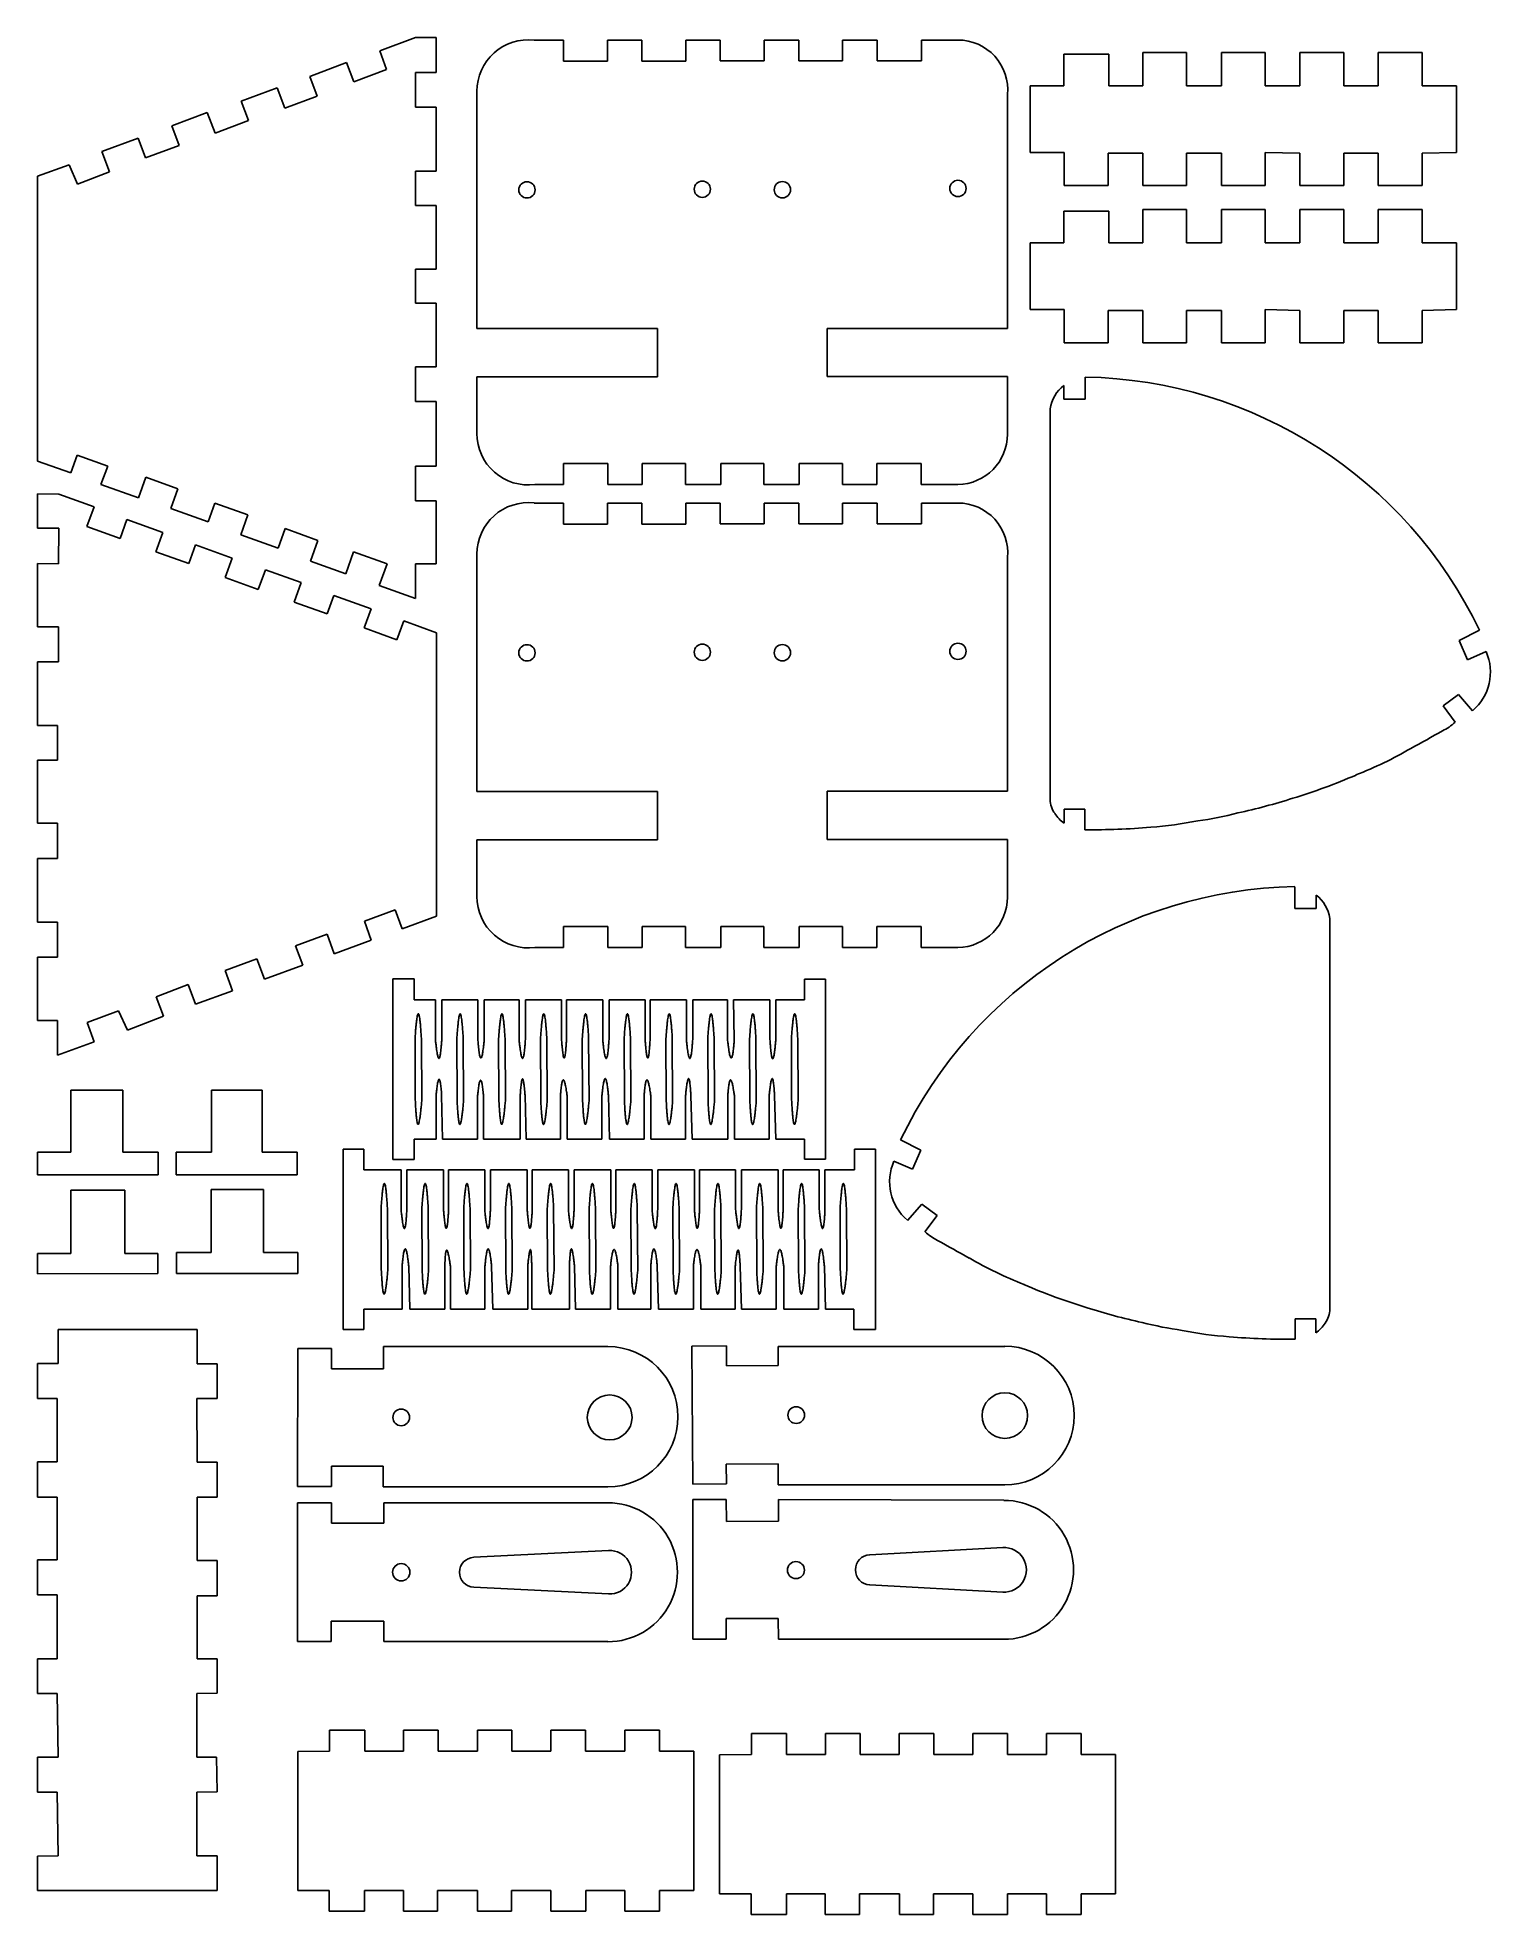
# Model space of a CAD drawing. Extents: x -7.3 to 4.1, y -7.4 to 7.4.
import ezdxf

# ---------------------------------------------------------------- set-up
doc = ezdxf.new("R2010")
doc.units = 0
doc.layers.add('MODELSKETCH_VISIBLE', color=7, linetype='CONTINUOUS')

msp = doc.modelspace()

# ---------------------------------------------------------------- linework, layer by layer
at = {"layer": 'MODELSKETCH_VISIBLE'}
for p, q in [((-4.645, 7.256), (-4.363, 7.362)), ((-4.363, 7.362), (-4.2, 7.362)), ((-4.2, 7.362), (-4.2, 7.087)), ((-3.427, 7.342), (-3.194, 7.342)), ((-3.194, 7.342), (-3.194, 7.176)), ((-2.846, 7.342), (-2.575, 7.342)), ((-2.846, 7.176), (-2.846, 7.342)), ((-2.575, 7.342), (-2.575, 7.176)), ((-2.228, 7.342), (-1.957, 7.342)), ((-2.228, 7.176), (-2.228, 7.342)), ((-1.957, 7.342), (-1.957, 7.178)), ((-1.61, 7.342), (-1.337, 7.342)), ((-1.61, 7.178), (-1.61, 7.342)), ((-1.337, 7.342), (-1.337, 7.178)), ((-0.993, 7.342), (-0.718, 7.342)), ((-0.993, 7.178), (-0.993, 7.342)), ((-0.718, 7.342), (-0.718, 7.178)), ((-0.37, 7.342), (-0.082, 7.342)), ((-0.37, 7.178), (-0.37, 7.342)), ((-5.196, 7.055), (-4.906, 7.164)), ((-4.906, 7.164), (-4.85, 7.012)), ((-4.85, 7.012), (-4.59, 7.11)), ((-4.59, 7.11), (-4.645, 7.256)), ((-3.194, 7.176), (-2.846, 7.176)), ((-2.575, 7.176), (-2.228, 7.176)), ((-1.957, 7.178), (-1.61, 7.178)), ((-1.337, 7.178), (-0.993, 7.178)), ((-0.718, 7.178), (-0.37, 7.178)), ((0.753, 6.98), (0.753, 7.231)), ((0.753, 7.231), (1.108, 7.231)), ((1.108, 7.231), (1.108, 6.98)), ((1.721, 7.243), (1.377, 7.243)), ((1.377, 7.243), (1.377, 6.98)), ((1.721, 6.98), (1.721, 7.243)), ((2.342, 7.243), (1.999, 7.243)), ((1.999, 7.243), (1.999, 6.98)), ((2.342, 6.98), (2.342, 7.243)), ((2.962, 7.243), (2.616, 7.243)), ((2.616, 7.243), (2.616, 6.98)), ((2.962, 6.98), (2.962, 7.243)), ((3.581, 7.243), (3.234, 7.243)), ((3.234, 7.243), (3.234, 6.98)), ((3.581, 6.98), (3.581, 7.243)), ((-5.739, 6.86), (-5.453, 6.966)), ((-5.453, 6.966), (-5.393, 6.805)), ((-5.138, 6.9), (-5.196, 7.055)), ((-4.363, 7.087), (-4.363, 6.812)), ((-4.2, 7.087), (-4.363, 7.087)), ((0.753, 6.98), (0.488, 6.98)), ((0.488, 6.98), (0.488, 6.454)), ((1.377, 6.98), (1.108, 6.98)), ((1.999, 6.98), (1.721, 6.98)), ((2.616, 6.98), (2.342, 6.98)), ((3.234, 6.98), (2.962, 6.98)), ((3.853, 6.98), (3.581, 6.98)), ((3.853, 6.454), (3.853, 6.98)), ((-5.681, 6.706), (-5.739, 6.86)), ((-5.393, 6.805), (-5.138, 6.9)), ((-4.363, 6.812), (-4.2, 6.812)), ((-4.2, 6.812), (-4.2, 6.308)), ((-3.878, 5.067), (-3.878, 6.938)), ((0.309, 6.912), (0.309, 5.067)), ((-6.286, 6.664), (-6.005, 6.77)), ((-6.228, 6.511), (-6.286, 6.664)), ((-6.005, 6.77), (-5.944, 6.607)), ((-5.944, 6.607), (-5.681, 6.706)), ((-6.837, 6.462), (-6.551, 6.569)), ((-6.551, 6.569), (-6.492, 6.412)), ((-6.776, 6.301), (-6.837, 6.462)), ((-6.492, 6.412), (-6.228, 6.511)), ((0.488, 6.454), (0.757, 6.454)), ((0.757, 6.454), (0.757, 6.193)), ((1.104, 6.193), (1.104, 6.449)), ((1.104, 6.449), (1.377, 6.449)), ((1.377, 6.449), (1.377, 6.193)), ((1.721, 6.193), (1.721, 6.449)), ((1.721, 6.449), (1.999, 6.449)), ((1.999, 6.449), (1.999, 6.193)), ((2.342, 6.193), (2.342, 6.454)), ((2.342, 6.454), (2.616, 6.449)), ((2.616, 6.449), (2.616, 6.193)), ((2.962, 6.449), (3.234, 6.449)), ((2.962, 6.193), (2.962, 6.449)), ((3.234, 6.449), (3.234, 6.193)), ((3.581, 6.449), (3.853, 6.454)), ((3.581, 6.193), (3.581, 6.449)), ((-7.345, 6.269), (-7.095, 6.358)), ((-7.345, 4.02), (-7.345, 6.269)), ((-7.095, 6.358), (-7.03, 6.206)), ((-7.03, 6.206), (-6.776, 6.301)), ((-4.2, 6.308), (-4.363, 6.308)), ((-4.363, 6.308), (-4.363, 6.036)), ((0.757, 6.193), (1.104, 6.193)), ((1.377, 6.193), (1.721, 6.193)), ((1.999, 6.193), (2.342, 6.193)), ((2.616, 6.193), (2.962, 6.193)), ((3.234, 6.193), (3.581, 6.193)), ((-4.363, 6.036), (-4.2, 6.036)), ((-4.2, 6.036), (-4.2, 5.533)), ((0.753, 5.992), (1.108, 5.992)), ((0.753, 5.741), (0.753, 5.992)), ((1.108, 5.992), (1.108, 5.741)), ((1.721, 6.004), (1.377, 6.004)), ((1.377, 6.004), (1.377, 5.741)), ((1.721, 5.741), (1.721, 6.004)), ((2.342, 6.004), (1.999, 6.004)), ((1.999, 6.004), (1.999, 5.741)), ((2.342, 5.741), (2.342, 6.004)), ((2.962, 6.004), (2.616, 6.004)), ((2.616, 6.004), (2.616, 5.741)), ((2.962, 5.741), (2.962, 6.004)), ((3.234, 6.004), (3.234, 5.741)), ((3.581, 6.004), (3.234, 6.004)), ((3.581, 5.741), (3.581, 6.004)), ((0.753, 5.741), (0.488, 5.741)), ((0.488, 5.741), (0.488, 5.215)), ((1.377, 5.741), (1.108, 5.741)), ((1.999, 5.741), (1.721, 5.741)), ((2.616, 5.741), (2.342, 5.741)), ((3.234, 5.741), (2.962, 5.741)), ((3.853, 5.741), (3.581, 5.741)), ((3.853, 5.215), (3.853, 5.741)), ((-4.2, 5.533), (-4.363, 5.533)), ((-4.363, 5.533), (-4.363, 5.265)), ((-4.363, 5.265), (-4.2, 5.265)), ((-4.2, 5.265), (-4.2, 4.763)), ((0.488, 5.215), (0.757, 5.215)), ((0.757, 5.215), (0.757, 4.954)), ((1.104, 5.209), (1.377, 5.209)), ((1.104, 4.954), (1.104, 5.209)), ((1.377, 5.209), (1.377, 4.954)), ((1.721, 4.954), (1.721, 5.209)), ((1.721, 5.209), (1.999, 5.209)), ((1.999, 5.209), (1.999, 4.954)), ((2.342, 4.954), (2.342, 5.215)), ((2.342, 5.215), (2.616, 5.209)), ((2.616, 5.209), (2.616, 4.954)), ((2.962, 5.209), (3.234, 5.209)), ((2.962, 4.954), (2.962, 5.209)), ((3.234, 5.209), (3.234, 4.954)), ((3.581, 5.209), (3.853, 5.215)), ((3.581, 4.954), (3.581, 5.209)), ((-3.878, 5.067), (-2.452, 5.067)), ((-2.452, 5.067), (-2.452, 4.684)), ((-1.115, 5.067), (-1.115, 4.686)), ((0.309, 5.067), (-1.115, 5.067)), ((0.757, 4.954), (1.104, 4.954)), ((1.377, 4.954), (1.721, 4.954)), ((1.999, 4.954), (2.342, 4.954)), ((2.616, 4.954), (2.962, 4.954)), ((3.234, 4.954), (3.581, 4.954)), ((-4.363, 4.763), (-4.363, 4.49)), ((-4.2, 4.763), (-4.363, 4.763)), ((-3.878, 4.684), (-3.878, 4.238)), ((-2.452, 4.684), (-3.878, 4.684)), ((-1.115, 4.686), (0.309, 4.686)), ((0.309, 4.686), (0.309, 4.233)), ((0.755, 4.509), (0.755, 4.616)), ((0.923, 4.683), (0.923, 4.509)), ((-4.363, 4.49), (-4.2, 4.49)), ((-4.2, 4.49), (-4.2, 3.981)), ((0.923, 4.509), (0.755, 4.509)), ((0.646, 4.432), (0.646, 1.35)), ((-7.083, 3.927), (-7.345, 4.02)), ((-7.033, 4.067), (-7.083, 3.927)), ((-6.791, 3.981), (-7.033, 4.067)), ((-3.194, 4), (-2.844, 4)), ((-3.194, 3.835), (-3.194, 4)), ((-2.844, 4), (-2.844, 3.835)), ((-2.574, 4), (-2.233, 4)), ((-2.574, 3.835), (-2.574, 4)), ((-2.233, 4), (-2.233, 3.835)), ((-1.954, 4), (-1.613, 4)), ((-1.954, 3.835), (-1.954, 4)), ((-1.613, 4), (-1.613, 3.835)), ((-1.334, 4), (-0.992, 4)), ((-1.334, 3.835), (-1.334, 4)), ((-0.992, 4), (-0.992, 3.835)), ((-0.722, 4), (-0.372, 4)), ((-0.722, 3.835), (-0.722, 4)), ((-0.372, 4), (-0.372, 3.835)), ((-6.844, 3.834), (-6.791, 3.981)), ((-6.491, 3.892), (-6.549, 3.729)), ((-6.238, 3.801), (-6.491, 3.892)), ((-4.363, 3.981), (-4.363, 3.707)), ((-4.2, 3.981), (-4.363, 3.981)), ((-7.177, 3.76), (-7.345, 3.761)), ((-7.345, 3.761), (-7.345, 3.49)), ((-6.899, 3.66), (-7.177, 3.76)), ((-6.549, 3.729), (-6.844, 3.834)), ((-6.293, 3.646), (-6.238, 3.801)), ((-4.363, 3.707), (-4.2, 3.707)), ((-4.2, 3.707), (-4.2, 3.21)), ((-3.194, 3.835), (-3.42, 3.835)), ((-2.844, 3.835), (-2.574, 3.835)), ((-2.233, 3.835), (-1.954, 3.835)), ((-1.613, 3.835), (-1.334, 3.835)), ((-0.992, 3.835), (-0.722, 3.835)), ((-0.372, 3.835), (-0.082, 3.835)), ((-6.955, 3.504), (-6.899, 3.66)), ((-6.639, 3.559), (-6.693, 3.41)), ((-6.357, 3.457), (-6.639, 3.559)), ((-5.998, 3.54), (-6.293, 3.646)), ((-5.945, 3.688), (-5.998, 3.54)), ((-5.685, 3.596), (-5.945, 3.688)), ((-5.741, 3.439), (-5.685, 3.596)), ((-3.427, 3.689), (-3.194, 3.689)), ((-3.194, 3.689), (-3.194, 3.523)), ((-2.846, 3.689), (-2.575, 3.689)), ((-2.846, 3.523), (-2.846, 3.689)), ((-2.575, 3.689), (-2.575, 3.523)), ((-2.228, 3.523), (-2.228, 3.689)), ((-2.228, 3.689), (-1.957, 3.689)), ((-1.957, 3.689), (-1.957, 3.525)), ((-1.61, 3.525), (-1.61, 3.689)), ((-1.61, 3.689), (-1.337, 3.689)), ((-1.337, 3.689), (-1.337, 3.525)), ((-0.993, 3.525), (-0.993, 3.689)), ((-0.993, 3.689), (-0.718, 3.689)), ((-0.718, 3.689), (-0.718, 3.525)), ((-0.37, 3.525), (-0.37, 3.689)), ((-0.37, 3.689), (-0.082, 3.689)), ((-7.345, 3.49), (-7.176, 3.49)), ((-7.176, 3.49), (-7.179, 3.21)), ((-6.693, 3.41), (-6.955, 3.504)), ((-6.411, 3.305), (-6.357, 3.457)), ((-5.446, 3.334), (-5.741, 3.439)), ((-5.391, 3.487), (-5.446, 3.334)), ((-5.132, 3.394), (-5.391, 3.487)), ((-3.194, 3.523), (-2.846, 3.523)), ((-2.575, 3.523), (-2.228, 3.523)), ((-1.957, 3.525), (-1.61, 3.525)), ((-1.337, 3.525), (-0.993, 3.525)), ((-0.718, 3.525), (-0.37, 3.525)), ((-6.151, 3.212), (-6.411, 3.305)), ((-6.099, 3.358), (-6.151, 3.212)), ((-5.808, 3.254), (-6.099, 3.358)), ((-5.191, 3.229), (-5.132, 3.394)), ((-4.851, 3.304), (-4.913, 3.13)), ((-4.587, 3.21), (-4.851, 3.304)), ((-3.878, 1.414), (-3.878, 3.286)), ((0.309, 3.259), (0.309, 1.415)), ((-7.345, 3.211), (-7.345, 2.713)), ((-7.179, 3.21), (-7.345, 3.211)), ((-5.863, 3.102), (-5.808, 3.254)), ((-5.547, 3.163), (-5.603, 3.008)), ((-5.265, 3.061), (-5.547, 3.163)), ((-4.913, 3.13), (-5.191, 3.229)), ((-4.649, 3.037), (-4.587, 3.21)), ((-4.363, 3.21), (-4.363, 2.935)), ((-4.2, 3.21), (-4.363, 3.21)), ((-5.603, 3.008), (-5.863, 3.102)), ((-5.32, 2.908), (-5.265, 3.061)), ((-4.363, 2.935), (-4.649, 3.037)), ((-5.059, 2.814), (-5.32, 2.908)), ((-5.006, 2.96), (-5.059, 2.814)), ((-4.713, 2.855), (-5.006, 2.96)), ((-4.768, 2.703), (-4.713, 2.855)), ((-7.345, 2.713), (-7.18, 2.711)), ((-7.18, 2.711), (-7.179, 2.436)), ((-4.509, 2.609), (-4.768, 2.703)), ((-4.455, 2.759), (-4.509, 2.609)), ((-4.196, 2.666), (-4.455, 2.759)), ((-4.196, 0.429), (-4.196, 2.666)), ((3.873, 2.605), (4.033, 2.685)), ((3.94, 2.453), (3.873, 2.605)), ((-7.179, 2.436), (-7.345, 2.435)), ((-7.345, 2.435), (-7.345, 1.935)), ((4.086, 2.517), (3.94, 2.453)), ((3.746, 2.088), (3.867, 2.177)), ((3.841, 1.959), (3.746, 2.088)), ((3.867, 2.177), (3.979, 2.05)), ((-7.345, 1.935), (-7.186, 1.935)), ((-7.186, 1.935), (-7.186, 1.661)), ((-7.345, 1.661), (-7.345, 1.162)), ((-7.186, 1.661), (-7.345, 1.661)), ((-3.878, 1.414), (-2.452, 1.414)), ((-2.452, 1.414), (-2.452, 1.032)), ((-1.115, 1.415), (-1.115, 1.033)), ((0.309, 1.415), (-1.115, 1.415)), ((0.92, 1.273), (0.757, 1.273)), ((0.757, 1.273), (0.757, 1.162)), ((0.92, 1.111), (0.92, 1.273)), ((-7.345, 1.162), (-7.186, 1.162)), ((-7.186, 1.162), (-7.186, 0.884)), ((-3.878, 1.032), (-3.878, 0.585)), ((-2.452, 1.032), (-3.878, 1.032)), ((-1.115, 1.033), (0.309, 1.033)), ((0.309, 1.033), (0.309, 0.58)), ((-7.186, 0.884), (-7.345, 0.884)), ((-7.345, 0.884), (-7.345, 0.382)), ((2.576, 0.662), (2.576, 0.489)), ((2.744, 0.489), (2.744, 0.596)), ((-4.766, 0.39), (-4.523, 0.479)), ((-4.523, 0.479), (-4.468, 0.33)), ((2.576, 0.489), (2.744, 0.489)), ((-7.345, 0.382), (-7.186, 0.382)), ((-7.186, 0.382), (-7.186, 0.105)), ((-4.711, 0.239), (-4.766, 0.39)), ((-4.468, 0.33), (-4.196, 0.429)), ((-3.194, 0.182), (-3.194, 0.348)), ((-3.194, 0.348), (-2.844, 0.348)), ((-2.844, 0.348), (-2.844, 0.182)), ((-2.574, 0.182), (-2.574, 0.348)), ((-2.574, 0.348), (-2.233, 0.348)), ((-2.233, 0.348), (-2.233, 0.182)), ((-1.954, 0.182), (-1.954, 0.348)), ((-1.954, 0.348), (-1.613, 0.348)), ((-1.613, 0.348), (-1.613, 0.182)), ((-1.334, 0.182), (-1.334, 0.348)), ((-1.334, 0.348), (-0.992, 0.348)), ((-0.992, 0.348), (-0.992, 0.182)), ((-0.722, 0.182), (-0.722, 0.348)), ((-0.722, 0.348), (-0.372, 0.348)), ((-0.372, 0.348), (-0.372, 0.182)), ((2.853, 0.412), (2.853, -2.67)), ((-5.309, 0.196), (-5.06, 0.287)), ((-5.252, 0.042), (-5.309, 0.196)), ((-5.06, 0.287), (-5.004, 0.132)), ((-5.004, 0.132), (-4.711, 0.239)), ((-3.194, 0.182), (-3.42, 0.182)), ((-2.844, 0.182), (-2.574, 0.182)), ((-2.233, 0.182), (-1.954, 0.182)), ((-1.613, 0.182), (-1.334, 0.182)), ((-0.992, 0.182), (-0.722, 0.182)), ((-0.372, 0.182), (-0.082, 0.182)), ((-7.345, 0.105), (-7.345, -0.394)), ((-7.186, 0.105), (-7.345, 0.105)), ((-5.865, 0), (-5.614, 0.092)), ((-5.807, -0.159), (-5.865, 0)), ((-5.614, 0.092), (-5.555, -0.069)), ((-5.555, -0.069), (-5.252, 0.042)), ((-6.408, -0.207), (-6.157, -0.111)), ((-6.157, -0.111), (-6.098, -0.265)), ((-4.541, -1.49), (-4.541, -0.066)), ((-4.541, -0.066), (-4.374, -0.066)), ((-4.374, -0.066), (-4.374, -0.231)), ((-1.292, -0.067), (-1.128, -0.067)), ((-1.292, -0.231), (-1.292, -0.067)), ((-1.128, -0.067), (-1.128, -1.489)), ((-6.35, -0.36), (-6.408, -0.207)), ((-6.098, -0.265), (-5.807, -0.159)), ((-4.374, -0.231), (-4.205, -0.231)), ((-4.205, -0.231), (-4.205, -0.544)), ((-4.155, -0.231), (-3.87, -0.231)), ((-4.155, -0.544), (-4.155, -0.231)), ((-3.87, -0.231), (-3.87, -0.544)), ((-3.82, -0.544), (-3.82, -0.231)), ((-3.82, -0.231), (-3.545, -0.231)), ((-3.545, -0.231), (-3.545, -0.544)), ((-3.495, -0.231), (-3.21, -0.231)), ((-3.495, -0.544), (-3.495, -0.231)), ((-3.21, -0.231), (-3.21, -0.544)), ((-3.171, -0.544), (-3.171, -0.231)), ((-3.171, -0.231), (-2.885, -0.231)), ((-2.885, -0.231), (-2.885, -0.544)), ((-2.835, -0.231), (-2.55, -0.231)), ((-2.835, -0.544), (-2.835, -0.231)), ((-2.55, -0.231), (-2.55, -0.544)), ((-2.511, -0.544), (-2.511, -0.231)), ((-2.511, -0.231), (-2.225, -0.231)), ((-2.225, -0.231), (-2.225, -0.544)), ((-2.175, -0.231), (-1.9, -0.231)), ((-2.175, -0.544), (-2.175, -0.231)), ((-1.9, -0.231), (-1.9, -0.544)), ((-1.852, -0.231), (-1.565, -0.231)), ((-1.847, -0.544), (-1.852, -0.231)), ((-1.565, -0.231), (-1.565, -0.544)), ((-1.519, -0.231), (-1.292, -0.231)), ((-1.519, -0.544), (-1.519, -0.231)), ((-7.345, -0.394), (-7.186, -0.394)), ((-7.186, -0.394), (-7.186, -0.667)), ((-6.954, -0.41), (-6.705, -0.318)), ((-6.899, -0.561), (-6.954, -0.41)), ((-6.705, -0.318), (-6.636, -0.469)), ((-6.636, -0.469), (-6.35, -0.36)), ((-7.186, -0.667), (-6.899, -0.561)), ((-4.364, -1.022), (-4.366, -0.535)), ((-4.316, -0.534), (-4.313, -1.029)), ((-4.034, -1.022), (-4.036, -0.535)), ((-3.986, -0.534), (-3.983, -1.029)), ((-3.704, -1.022), (-3.706, -0.535)), ((-3.656, -0.534), (-3.653, -1.029)), ((-3.374, -1.022), (-3.376, -0.535)), ((-3.326, -0.534), (-3.323, -1.029)), ((-3.044, -1.022), (-3.046, -0.535)), ((-2.996, -0.534), (-2.993, -1.029)), ((-2.714, -1.022), (-2.716, -0.535)), ((-2.666, -0.534), (-2.663, -1.029)), ((-2.384, -1.022), (-2.386, -0.535)), ((-2.336, -0.534), (-2.333, -1.029)), ((-2.054, -1.022), (-2.056, -0.535)), ((-2.006, -0.534), (-2.003, -1.029)), ((-1.724, -1.022), (-1.726, -0.535)), ((-1.676, -0.534), (-1.673, -1.029)), ((-1.394, -1.022), (-1.396, -0.535)), ((-1.346, -0.534), (-1.343, -1.029)), ((-7.083, -0.943), (-7.083, -1.433)), ((-6.673, -0.943), (-7.083, -0.943)), ((-6.673, -1.433), (-6.673, -0.943)), ((-5.972, -0.943), (-5.572, -0.943)), ((-5.972, -1.433), (-5.972, -0.943)), ((-5.572, -0.943), (-5.572, -1.433)), ((-4.2, -0.985), (-4.2, -1.329)), ((-4.148, -1.329), (-4.156, -0.984)), ((-3.872, -0.985), (-3.872, -1.329)), ((-3.826, -1.329), (-3.826, -0.985)), ((-3.536, -0.985), (-3.536, -1.329)), ((-3.489, -1.329), (-3.498, -0.984)), ((-3.218, -0.985), (-3.218, -1.329)), ((-3.166, -1.329), (-3.166, -0.985)), ((-2.891, -0.985), (-2.891, -1.329)), ((-2.832, -1.329), (-2.84, -0.984)), ((-2.558, -0.985), (-2.558, -1.329)), ((-2.506, -1.329), (-2.506, -0.985)), ((-2.231, -0.985), (-2.231, -1.329)), ((-2.18, -1.329), (-2.189, -0.985)), ((-1.898, -0.985), (-1.898, -1.329)), ((-1.846, -1.329), (-1.846, -0.985)), ((-1.571, -0.985), (-1.571, -1.329)), ((-1.52, -1.329), (-1.529, -0.985)), ((-4.374, -1.329), (-4.374, -1.49)), ((-4.2, -1.329), (-4.374, -1.329)), ((-3.872, -1.329), (-4.148, -1.329)), ((-3.536, -1.329), (-3.826, -1.329)), ((-3.218, -1.329), (-3.489, -1.329)), ((-2.891, -1.329), (-3.166, -1.329)), ((-2.558, -1.329), (-2.832, -1.329)), ((-2.231, -1.329), (-2.506, -1.329)), ((-1.898, -1.329), (-2.18, -1.329)), ((-1.571, -1.329), (-1.846, -1.329)), ((-1.293, -1.329), (-1.52, -1.329)), ((-1.293, -1.489), (-1.293, -1.329)), ((-7.345, -1.433), (-7.345, -1.611)), ((-7.083, -1.433), (-7.345, -1.433)), ((-6.393, -1.433), (-6.673, -1.433)), ((-6.393, -1.611), (-6.393, -1.433)), ((-6.251, -1.611), (-6.251, -1.433)), ((-6.251, -1.433), (-5.972, -1.433)), ((-5.572, -1.433), (-5.297, -1.433)), ((-5.297, -1.433), (-5.297, -1.611)), ((-4.934, -2.832), (-4.934, -1.408)), ((-4.934, -1.408), (-4.769, -1.408)), ((-4.769, -1.408), (-4.769, -1.573)), ((-0.898, -1.41), (-0.733, -1.41)), ((-0.898, -1.573), (-0.898, -1.41)), ((-0.733, -1.41), (-0.733, -2.831)), ((-0.374, -1.416), (-0.534, -1.335)), ((-0.441, -1.567), (-0.374, -1.416)), ((-7.345, -1.611), (-6.393, -1.611)), ((-5.297, -1.611), (-6.251, -1.611)), ((-4.769, -1.573), (-4.476, -1.573)), ((-4.374, -1.49), (-4.541, -1.49)), ((-4.476, -1.573), (-4.476, -1.886)), ((-4.431, -1.573), (-4.141, -1.573)), ((-4.431, -1.886), (-4.431, -1.573)), ((-4.141, -1.573), (-4.141, -1.886)), ((-4.101, -1.573), (-3.816, -1.573)), ((-4.101, -1.886), (-4.101, -1.573)), ((-3.816, -1.573), (-3.816, -1.886)), ((-3.771, -1.886), (-3.771, -1.573)), ((-3.771, -1.573), (-3.481, -1.573)), ((-3.481, -1.573), (-3.481, -1.886)), ((-3.441, -1.886), (-3.441, -1.573)), ((-3.441, -1.573), (-3.156, -1.573)), ((-3.156, -1.573), (-3.156, -1.886)), ((-3.111, -1.886), (-3.111, -1.573)), ((-3.111, -1.573), (-2.821, -1.573)), ((-2.821, -1.573), (-2.821, -1.886)), ((-2.781, -1.573), (-2.496, -1.573)), ((-2.781, -1.886), (-2.781, -1.573)), ((-2.496, -1.573), (-2.496, -1.886)), ((-2.451, -1.573), (-2.161, -1.573)), ((-2.451, -1.886), (-2.451, -1.573)), ((-2.161, -1.573), (-2.161, -1.886)), ((-2.121, -1.886), (-2.121, -1.573)), ((-2.121, -1.573), (-1.836, -1.573)), ((-1.836, -1.573), (-1.836, -1.886)), ((-1.791, -1.886), (-1.791, -1.573)), ((-1.791, -1.573), (-1.501, -1.573)), ((-1.501, -1.573), (-1.501, -1.886)), ((-1.461, -1.886), (-1.461, -1.573)), ((-1.461, -1.573), (-1.176, -1.573)), ((-1.128, -1.489), (-1.293, -1.489)), ((-1.176, -1.573), (-1.176, -1.886)), ((-1.131, -1.886), (-1.131, -1.573)), ((-1.131, -1.573), (-0.898, -1.573)), ((-0.587, -1.503), (-0.441, -1.567)), ((-7.083, -1.732), (-6.657, -1.732)), ((-7.083, -2.233), (-7.083, -1.732)), ((-6.657, -1.732), (-6.657, -2.233)), ((-5.975, -1.728), (-5.561, -1.728)), ((-5.975, -2.223), (-5.975, -1.728)), ((-5.561, -1.728), (-5.561, -2.223)), ((-4.632, -2.362), (-4.634, -1.875)), ((-4.584, -1.873), (-4.581, -2.368)), ((-4.31, -2.362), (-4.312, -1.875)), ((-4.262, -1.873), (-4.259, -2.368)), ((-3.98, -2.362), (-3.982, -1.875)), ((-3.932, -1.873), (-3.929, -2.368)), ((-3.65, -2.362), (-3.652, -1.875)), ((-3.602, -1.873), (-3.599, -2.368)), ((-3.32, -2.362), (-3.322, -1.875)), ((-3.272, -1.873), (-3.269, -2.368)), ((-2.99, -2.362), (-2.992, -1.875)), ((-2.942, -1.873), (-2.939, -2.368)), ((-2.66, -2.362), (-2.662, -1.875)), ((-2.612, -1.873), (-2.609, -2.368)), ((-2.33, -2.362), (-2.332, -1.875)), ((-2.282, -1.873), (-2.279, -2.368)), ((-2, -2.362), (-2.002, -1.875)), ((-1.952, -1.873), (-1.949, -2.368)), ((-1.67, -2.362), (-1.672, -1.875)), ((-1.622, -1.873), (-1.619, -2.368)), ((-1.34, -2.362), (-1.342, -1.875)), ((-1.292, -1.873), (-1.289, -2.368)), ((-1.01, -2.362), (-1.012, -1.875)), ((-0.962, -1.873), (-0.959, -2.368)), ((-0.368, -1.844), (-0.48, -1.971)), ((-0.247, -1.933), (-0.368, -1.844)), ((-0.342, -2.061), (-0.247, -1.933)), ((-7.345, -2.233), (-7.083, -2.233)), ((-7.345, -2.393), (-7.345, -2.233)), ((-6.657, -2.233), (-6.395, -2.233)), ((-6.395, -2.233), (-6.395, -2.39)), ((-6.247, -2.391), (-6.247, -2.223)), ((-6.247, -2.223), (-5.975, -2.223)), ((-5.561, -2.223), (-5.292, -2.223)), ((-5.292, -2.223), (-5.292, -2.391)), ((-4.468, -2.332), (-4.468, -2.671)), ((-4.407, -2.671), (-4.416, -2.332)), ((-4.131, -2.332), (-4.131, -2.671)), ((-4.087, -2.671), (-4.087, -2.332)), ((-3.814, -2.332), (-3.814, -2.671)), ((-3.753, -2.671), (-3.762, -2.332)), ((-3.477, -2.332), (-3.477, -2.671)), ((-3.445, -2.671), (-3.445, -2.332)), ((-3.148, -2.332), (-3.148, -2.671)), ((-3.099, -2.671), (-3.108, -2.332)), ((-2.823, -2.332), (-2.823, -2.671)), ((-2.765, -2.671), (-2.765, -2.332)), ((-2.506, -2.332), (-2.506, -2.671)), ((-2.445, -2.671), (-2.454, -2.332)), ((-2.169, -2.332), (-2.169, -2.671)), ((-2.111, -2.671), (-2.111, -2.332)), ((-1.839, -2.332), (-1.839, -2.671)), ((-1.791, -2.671), (-1.8, -2.332)), ((-1.515, -2.332), (-1.515, -2.671)), ((-1.457, -2.671), (-1.457, -2.332)), ((-1.183, -2.332), (-1.183, -2.671)), ((-1.127, -2.671), (-1.136, -2.332)), ((-6.395, -2.39), (-7.345, -2.393)), ((-5.292, -2.391), (-6.247, -2.391)), ((-4.769, -2.671), (-4.769, -2.832)), ((-4.468, -2.671), (-4.769, -2.671)), ((-4.131, -2.671), (-4.407, -2.671)), ((-3.814, -2.671), (-4.087, -2.671)), ((-3.477, -2.671), (-3.753, -2.671)), ((-3.148, -2.671), (-3.445, -2.671)), ((-2.823, -2.671), (-3.099, -2.671)), ((-2.506, -2.671), (-2.765, -2.671)), ((-2.169, -2.671), (-2.445, -2.671)), ((-1.839, -2.671), (-2.111, -2.671)), ((-1.515, -2.671), (-1.791, -2.671)), ((-1.183, -2.671), (-1.457, -2.671)), ((-0.904, -2.671), (-1.127, -2.671)), ((-0.904, -2.831), (-0.904, -2.671)), ((2.579, -2.747), (2.742, -2.747)), ((2.579, -2.909), (2.579, -2.747)), ((2.742, -2.747), (2.742, -2.858)), ((-6.085, -2.833), (-7.182, -2.832)), ((-7.182, -2.832), (-7.182, -3.101)), ((-6.085, -3.104), (-6.085, -2.833)), ((-4.769, -2.832), (-4.934, -2.832)), ((-2.182, -2.962), (-1.909, -2.96)), ((-1.909, -2.96), (-1.908, -3.119)), ((-0.733, -2.831), (-0.904, -2.831)), ((-7.344, -3.101), (-7.344, -3.376)), ((-7.182, -3.101), (-7.344, -3.101)), ((-5.927, -3.104), (-6.085, -3.104)), ((-5.927, -3.376), (-5.927, -3.104)), ((-5.292, -2.981), (-5.293, -4.07)), ((-5.292, -2.981), (-5.026, -2.982)), ((-5.026, -2.982), (-5.026, -3.142)), ((-4.616, -2.967), (-2.844, -2.967)), ((-4.616, -3.142), (-4.616, -2.967)), ((-2.182, -2.962), (-2.173, -4.052)), ((-1.5, -2.965), (0.288, -2.965)), ((-1.5, -3.116), (-1.5, -2.965)), ((-5.026, -3.142), (-4.616, -3.142)), ((-1.908, -3.119), (-1.5, -3.116)), ((-7.344, -3.376), (-7.19, -3.376)), ((-7.19, -3.376), (-7.19, -3.877)), ((-6.089, -3.377), (-5.927, -3.376)), ((-6.085, -3.879), (-6.089, -3.377)), ((-7.344, -3.877), (-7.344, -4.155)), ((-7.19, -3.877), (-7.344, -3.877)), ((-5.927, -3.879), (-6.085, -3.879)), ((-5.927, -4.154), (-5.927, -3.879)), ((-5.026, -3.909), (-4.617, -3.909)), ((-5.026, -4.071), (-5.026, -3.909)), ((-4.617, -3.909), (-4.617, -4.074)), ((-1.91, -3.893), (-1.5, -3.892)), ((-1.908, -4.05), (-1.91, -3.893)), ((-1.5, -3.892), (-1.5, -4.058)), ((-5.293, -4.07), (-5.026, -4.071)), ((-4.617, -4.074), (-2.844, -4.074)), ((-2.173, -4.052), (-1.908, -4.05)), ((-1.5, -4.058), (0.288, -4.058)), ((-7.344, -4.155), (-7.19, -4.155)), ((-7.19, -4.155), (-7.19, -4.648)), ((-6.085, -4.154), (-5.927, -4.154)), ((-6.085, -4.654), (-6.085, -4.154)), ((-5.294, -4.199), (-5.294, -5.293)), ((-5.294, -4.199), (-5.026, -4.199)), ((-5.026, -4.199), (-5.026, -4.361)), ((-4.611, -4.199), (-2.844, -4.199)), ((-4.611, -4.361), (-4.611, -4.199)), ((-2.175, -4.174), (-1.91, -4.174)), ((-2.175, -4.174), (-2.175, -5.276)), ((-1.91, -4.174), (-1.908, -4.347)), ((-1.499, -4.174), (0.281, -4.179)), ((-1.498, -4.344), (-1.499, -4.174)), ((-5.026, -4.361), (-4.611, -4.361)), ((-1.908, -4.347), (-1.498, -4.344)), ((-3.903, -4.629), (-2.838, -4.576)), ((-0.778, -4.609), (0.272, -4.552)), ((-7.344, -4.648), (-7.344, -4.925)), ((-7.19, -4.648), (-7.344, -4.648)), ((-5.927, -4.654), (-6.085, -4.654)), ((-5.927, -4.933), (-5.927, -4.654)), ((-3.903, -4.864), (-2.838, -4.918)), ((-0.778, -4.846), (0.272, -4.903)), ((-7.344, -4.925), (-7.19, -4.925)), ((-7.19, -4.925), (-7.19, -5.429)), ((-6.085, -4.933), (-5.927, -4.933)), ((-6.085, -5.429), (-6.085, -4.933)), ((-5.028, -5.132), (-4.612, -5.133)), ((-5.028, -5.293), (-5.028, -5.132)), ((-4.612, -5.133), (-4.612, -5.293)), ((-1.911, -5.113), (-1.5, -5.113)), ((-1.911, -5.274), (-1.911, -5.113)), ((-1.5, -5.113), (-1.499, -5.274)), ((-5.294, -5.293), (-5.028, -5.293)), ((-4.612, -5.293), (-2.844, -5.294)), ((-2.175, -5.276), (-1.911, -5.274)), ((-1.499, -5.274), (0.281, -5.276)), ((-7.344, -5.429), (-7.344, -5.704)), ((-7.19, -5.429), (-7.344, -5.429)), ((-5.927, -5.429), (-6.085, -5.429)), ((-5.927, -5.701), (-5.927, -5.429)), ((-7.344, -5.704), (-7.19, -5.704)), ((-7.19, -5.704), (-7.183, -6.206)), ((-6.087, -5.704), (-5.927, -5.701)), ((-6.087, -6.206), (-6.087, -5.704)), ((-5.041, -5.993), (-5.041, -6.159)), ((-4.763, -5.993), (-5.041, -5.993)), ((-4.763, -6.159), (-4.763, -5.993)), ((-4.456, -5.993), (-4.456, -6.159)), ((-4.183, -5.993), (-4.456, -5.993)), ((-4.183, -6.159), (-4.183, -5.993)), ((-3.874, -5.993), (-3.874, -6.159)), ((-3.601, -5.993), (-3.874, -5.993)), ((-3.601, -6.159), (-3.601, -5.993)), ((-3.294, -5.993), (-3.294, -6.159)), ((-3.021, -5.993), (-3.294, -5.993)), ((-3.021, -6.159), (-3.021, -5.993)), ((-2.711, -5.993), (-2.711, -6.159)), ((-2.438, -5.993), (-2.711, -5.993)), ((-2.438, -6.159), (-2.438, -5.993)), ((-1.711, -6.02), (-1.711, -6.186)), ((-1.434, -6.02), (-1.711, -6.02)), ((-1.434, -6.186), (-1.434, -6.02)), ((-1.126, -6.02), (-1.126, -6.186)), ((-0.853, -6.02), (-1.126, -6.02)), ((-0.853, -6.186), (-0.853, -6.02)), ((-0.545, -6.02), (-0.545, -6.186)), ((-0.272, -6.02), (-0.545, -6.02)), ((-0.272, -6.186), (-0.272, -6.02)), ((0.035, -6.02), (0.035, -6.186)), ((0.308, -6.02), (0.035, -6.02)), ((0.308, -6.186), (0.308, -6.02)), ((0.618, -6.02), (0.618, -6.186)), ((0.891, -6.02), (0.618, -6.02)), ((0.891, -6.186), (0.891, -6.02)), ((-7.344, -6.206), (-7.344, -6.481)), ((-7.183, -6.206), (-7.344, -6.206)), ((-5.932, -6.206), (-6.087, -6.206)), ((-5.928, -6.48), (-5.932, -6.206)), ((-5.041, -6.159), (-5.292, -6.161)), ((-5.292, -6.161), (-5.292, -7.257)), ((-4.456, -6.159), (-4.763, -6.159)), ((-3.874, -6.159), (-4.183, -6.159)), ((-3.294, -6.159), (-3.601, -6.159)), ((-2.711, -6.159), (-3.021, -6.159)), ((-2.167, -6.159), (-2.438, -6.159)), ((-2.167, -7.257), (-2.167, -6.159)), ((-1.711, -6.186), (-1.963, -6.188)), ((-1.963, -6.188), (-1.963, -7.284)), ((-1.126, -6.186), (-1.434, -6.186)), ((-0.545, -6.186), (-0.853, -6.186)), ((0.035, -6.186), (-0.272, -6.186)), ((0.618, -6.186), (0.308, -6.186)), ((1.162, -6.186), (0.891, -6.186)), ((1.162, -7.284), (1.162, -6.186)), ((-7.344, -6.481), (-7.19, -6.481)), ((-7.19, -6.481), (-7.183, -6.984)), ((-6.089, -6.481), (-5.928, -6.48)), ((-6.089, -6.985), (-6.089, -6.481)), ((-7.183, -6.984), (-7.344, -6.986)), ((-7.344, -6.986), (-7.344, -7.257)), ((-5.927, -6.985), (-6.089, -6.985)), ((-5.927, -7.257), (-5.927, -6.985)), ((-7.344, -7.257), (-5.927, -7.257)), ((-5.292, -7.257), (-5.043, -7.257)), ((-5.043, -7.257), (-5.043, -7.42)), ((-4.764, -7.257), (-4.458, -7.257)), ((-4.764, -7.42), (-4.764, -7.257)), ((-4.458, -7.257), (-4.458, -7.42)), ((-4.188, -7.257), (-3.872, -7.257)), ((-4.188, -7.42), (-4.188, -7.257)), ((-3.872, -7.257), (-3.872, -7.42)), ((-3.604, -7.257), (-3.294, -7.257)), ((-3.604, -7.42), (-3.604, -7.257)), ((-3.294, -7.257), (-3.294, -7.42)), ((-3.019, -7.257), (-2.711, -7.257)), ((-3.019, -7.42), (-3.019, -7.257)), ((-2.711, -7.257), (-2.711, -7.42)), ((-2.438, -7.257), (-2.167, -7.257)), ((-2.438, -7.42), (-2.438, -7.257)), ((-1.963, -7.284), (-1.714, -7.284)), ((-1.714, -7.284), (-1.714, -7.447)), ((-1.435, -7.284), (-1.129, -7.284)), ((-1.435, -7.447), (-1.435, -7.284)), ((-1.129, -7.284), (-1.129, -7.447)), ((-0.859, -7.284), (-0.542, -7.284)), ((-0.859, -7.447), (-0.859, -7.284)), ((-0.542, -7.284), (-0.542, -7.447)), ((-0.275, -7.284), (0.035, -7.284)), ((-0.275, -7.447), (-0.275, -7.284)), ((0.035, -7.284), (0.035, -7.447)), ((0.31, -7.284), (0.618, -7.284)), ((0.31, -7.447), (0.31, -7.284)), ((0.618, -7.284), (0.618, -7.447)), ((0.891, -7.284), (1.162, -7.284)), ((0.891, -7.447), (0.891, -7.284)), ((-5.043, -7.42), (-4.764, -7.42)), ((-4.458, -7.42), (-4.188, -7.42)), ((-3.872, -7.42), (-3.604, -7.42)), ((-3.294, -7.42), (-3.019, -7.42)), ((-2.711, -7.42), (-2.438, -7.42)), ((-1.714, -7.447), (-1.435, -7.447)), ((-1.129, -7.447), (-0.859, -7.447)), ((-0.542, -7.447), (-0.275, -7.447)), ((0.035, -7.447), (0.31, -7.447)), ((0.618, -7.447), (0.891, -7.447))]:
    msp.add_line(p, q, dxfattribs=at)
for centre, radius in [((-3.483, 6.16), 0.0643), ((-2.099, 6.165), 0.0643), ((-1.467, 6.161), 0.0643), ((-0.082, 6.171), 0.0643), ((-3.483, 2.507), 0.0643), ((-2.099, 2.512), 0.0643), ((-1.467, 2.508), 0.0643), ((-0.082, 2.519), 0.0643), ((-2.83, -3.525), 0.177), ((0.288, -3.511), 0.18), ((-4.475, -3.525), 0.0657), ((-1.358, -3.507), 0.0659), ((-4.475, -4.747), 0.0681), ((-1.36, -4.73), 0.0672)]:
    msp.add_circle(centre, radius, dxfattribs=at)
for centre, radius, start, end in [((-3.472, 6.938), 0.406, 83.5977, 180), ((-0.082, 6.949), 0.393, 354.6317, 90), ((0.929, 4.388), 0.287, 127.4088, 171.2947), ((0.862, 1.166), 3.517, 25.5869, 89.0013), ((-3.472, 4.238), 0.406, 180, 277.4059), ((-0.089, 4.233), 0.398, 270.9857, 0), ((-3.472, 3.286), 0.406, 83.5977, 180), ((-0.082, 3.296), 0.393, 354.6317, 90), ((3.719, 2.355), 0.401, 310.434, 23.7667), ((3.563, 2.261), 0.41, 295.7285, 312.6093), ((-29.396, 60.787), 67.578, 299.12245, 299.36383), ((1.889, 4.522), 3.2, 291.4487, 300.0752), ((1.261, 5.668), 4.5, 286.7874, 293.5601), ((0.827, 1.35), 0.181, 180, 217.8532), ((1.103, 5.933), 4.8, 282.3236, 287.6781), ((0.919, 1.389), 0.279, 212.4943, 234.4509), ((1.472, 3.726), 2.567, 277.5742, 284.7945), ((0.974, 6.485), 5.374, 269.4267, 274.9714), ((1.276, 3.759), 2.632, 273.5702, 281.715), ((2.638, -2.854), 3.517, 90.9987, 154.4131), ((2.57, 0.368), 0.287, 8.7053, 52.5912), ((-3.472, 0.585), 0.406, 180, 277.4059), ((-0.089, 0.58), 0.398, 270.9857, 0), ((-0.22, -1.665), 0.401, 156.2333, 229.566), ((-0.064, -1.759), 0.41, 227.3907, 244.2715), ((32.895, 56.767), 67.578, 240.63617, 240.87755), ((1.61, 0.502), 3.2, 239.9248, 248.5513), ((2.238, 1.648), 4.5, 246.4399, 253.2126), ((2.396, 1.913), 4.8, 252.3219, 257.6764), ((2.027, -0.294), 2.567, 255.2055, 262.4258), ((2.58, -2.631), 0.279, 305.5491, 327.5057), ((2.672, -2.67), 0.181, 322.1468, 0), ((2.223, -0.262), 2.632, 258.285, 266.4298), ((2.525, 2.465), 5.374, 265.0286, 270.5733), ((-2.844, -3.52), 0.553, 270, 90), ((0.288, -3.511), 0.547, 270, 90), ((-2.843, -4.747), 0.548, 269.9652, 90.0348), ((0.282, -4.728), 0.548, 269.9375, 90.0625), ((-2.829, -4.747), 0.171, 267.1116, 92.8884), ((0.282, -4.728), 0.176, 266.8696, 93.1304), ((-3.897, -4.747), 0.118, 92.8848, 267.1152), ((-0.772, -4.728), 0.119, 93.1304, 266.8696)]:
    msp.add_arc(centre, radius, start, end, dxfattribs=at)
for points in [[(-4.316, -0.534), (-4.339, -0.146), (-4.366, -0.535)], [(-3.986, -0.534), (-4.009, -0.146), (-4.036, -0.535)], [(-3.656, -0.534), (-3.679, -0.146), (-3.706, -0.535)], [(-3.326, -0.534), (-3.349, -0.146), (-3.376, -0.535)], [(-2.996, -0.534), (-3.019, -0.146), (-3.046, -0.535)], [(-2.666, -0.534), (-2.689, -0.146), (-2.716, -0.535)], [(-2.336, -0.534), (-2.359, -0.146), (-2.386, -0.535)], [(-2.006, -0.534), (-2.029, -0.146), (-2.056, -0.535)], [(-1.676, -0.534), (-1.699, -0.146), (-1.726, -0.535)], [(-1.346, -0.534), (-1.369, -0.146), (-1.396, -0.535)], [(-4.205, -0.544), (-4.175, -0.842), (-4.155, -0.544)], [(-3.545, -0.544), (-3.515, -0.842), (-3.495, -0.544)], [(-2.885, -0.544), (-2.855, -0.842), (-2.835, -0.544)], [(-2.225, -0.544), (-2.195, -0.842), (-2.175, -0.544)], [(-1.565, -0.544), (-1.545, -0.848), (-1.519, -0.544)], [(-4.2, -0.985), (-4.174, -0.728), (-4.156, -0.984)], [(-3.872, -0.985), (-3.848, -0.744), (-3.826, -0.985)], [(-3.536, -0.985), (-3.518, -0.725), (-3.498, -0.984)], [(-3.218, -0.985), (-3.2, -0.739), (-3.166, -0.985)], [(-2.891, -0.985), (-2.865, -0.718), (-2.84, -0.984)], [(-2.558, -0.985), (-2.54, -0.739), (-2.506, -0.985)], [(-2.231, -0.985), (-2.205, -0.718), (-2.189, -0.985)], [(-1.898, -0.985), (-1.88, -0.739), (-1.846, -0.985)], [(-1.571, -0.985), (-1.545, -0.718), (-1.529, -0.985)], [(-4.313, -1.029), (-4.346, -1.402), (-4.364, -1.022)], [(-3.983, -1.029), (-4.016, -1.402), (-4.034, -1.022)], [(-3.653, -1.029), (-3.686, -1.402), (-3.704, -1.022)], [(-3.323, -1.029), (-3.356, -1.402), (-3.374, -1.022)], [(-2.993, -1.029), (-3.026, -1.402), (-3.044, -1.022)], [(-2.663, -1.029), (-2.696, -1.402), (-2.714, -1.022)], [(-2.333, -1.029), (-2.366, -1.402), (-2.384, -1.022)], [(-2.003, -1.029), (-2.036, -1.402), (-2.054, -1.022)], [(-1.673, -1.029), (-1.706, -1.402), (-1.724, -1.022)], [(-1.343, -1.029), (-1.376, -1.402), (-1.394, -1.022)], [(-4.584, -1.873), (-4.607, -1.485), (-4.634, -1.875)], [(-4.262, -1.873), (-4.285, -1.485), (-4.312, -1.875)], [(-3.932, -1.873), (-3.955, -1.485), (-3.982, -1.875)], [(-3.602, -1.873), (-3.625, -1.485), (-3.652, -1.875)], [(-3.272, -1.873), (-3.295, -1.485), (-3.322, -1.875)], [(-2.942, -1.873), (-2.965, -1.485), (-2.992, -1.875)], [(-2.612, -1.873), (-2.635, -1.485), (-2.662, -1.875)], [(-2.282, -1.873), (-2.305, -1.485), (-2.332, -1.875)], [(-1.952, -1.873), (-1.975, -1.485), (-2.002, -1.875)], [(-1.622, -1.873), (-1.645, -1.485), (-1.672, -1.875)], [(-1.292, -1.873), (-1.315, -1.485), (-1.342, -1.875)], [(-0.962, -1.873), (-0.985, -1.485), (-1.012, -1.875)], [(-4.476, -1.886), (-4.446, -2.186), (-4.431, -1.886)], [(-3.816, -1.886), (-3.786, -2.186), (-3.771, -1.886)], [(-3.156, -1.886), (-3.126, -2.186), (-3.111, -1.886)], [(-2.496, -1.886), (-2.466, -2.186), (-2.451, -1.886)], [(-1.836, -1.886), (-1.806, -2.186), (-1.791, -1.886)], [(-1.176, -1.886), (-1.146, -2.186), (-1.131, -1.886)], [(-4.468, -2.332), (-4.444, -2.059), (-4.416, -2.332)], [(-4.131, -2.332), (-4.123, -2.078), (-4.087, -2.332)], [(-3.814, -2.332), (-3.79, -2.059), (-3.762, -2.332)], [(-3.477, -2.332), (-3.45, -2.069), (-3.445, -2.332)], [(-3.148, -2.332), (-3.136, -2.059), (-3.108, -2.332)], [(-2.823, -2.332), (-2.796, -2.069), (-2.765, -2.332)], [(-2.506, -2.332), (-2.482, -2.059), (-2.454, -2.332)], [(-2.169, -2.332), (-2.142, -2.069), (-2.111, -2.332)], [(-1.839, -2.332), (-1.814, -2.077), (-1.8, -2.332)], [(-1.515, -2.332), (-1.488, -2.069), (-1.457, -2.332)], [(-1.183, -2.332), (-1.162, -2.059), (-1.136, -2.332)], [(-4.581, -2.368), (-4.614, -2.741), (-4.632, -2.362)], [(-4.259, -2.368), (-4.292, -2.741), (-4.31, -2.362)], [(-3.929, -2.368), (-3.962, -2.741), (-3.98, -2.362)], [(-3.599, -2.368), (-3.632, -2.741), (-3.65, -2.362)], [(-3.269, -2.368), (-3.302, -2.741), (-3.32, -2.362)], [(-2.939, -2.368), (-2.972, -2.741), (-2.99, -2.362)], [(-2.609, -2.368), (-2.642, -2.741), (-2.66, -2.362)], [(-2.279, -2.368), (-2.312, -2.741), (-2.33, -2.362)], [(-1.949, -2.368), (-1.982, -2.741), (-2, -2.362)], [(-1.619, -2.368), (-1.652, -2.741), (-1.67, -2.362)], [(-1.289, -2.368), (-1.322, -2.741), (-1.34, -2.362)], [(-0.959, -2.368), (-0.993, -2.741), (-1.01, -2.362)]]:
    msp.add_open_spline(points, degree=2, dxfattribs=at)
for points in [[(-3.87, -0.544), (-3.848, -0.848), (-3.82, -0.544)], [(-3.21, -0.544), (-3.188, -0.848), (-3.171, -0.544)], [(-2.55, -0.544), (-2.528, -0.848), (-2.511, -0.544)], [(-1.9, -0.544), (-1.868, -0.848), (-1.847, -0.544)], [(-4.141, -1.886), (-4.117, -2.194), (-4.101, -1.886)], [(-3.481, -1.886), (-3.457, -2.194), (-3.441, -1.886)], [(-2.821, -1.886), (-2.797, -2.194), (-2.781, -1.886)], [(-2.161, -1.886), (-2.137, -2.194), (-2.121, -1.886)], [(-1.501, -1.886), (-1.477, -2.194), (-1.461, -1.886)]]:
    msp.add_rational_spline(points, [1, 0.923076923077, 1], degree=2, dxfattribs=at)

doc.saveas('drawing.dxf')
